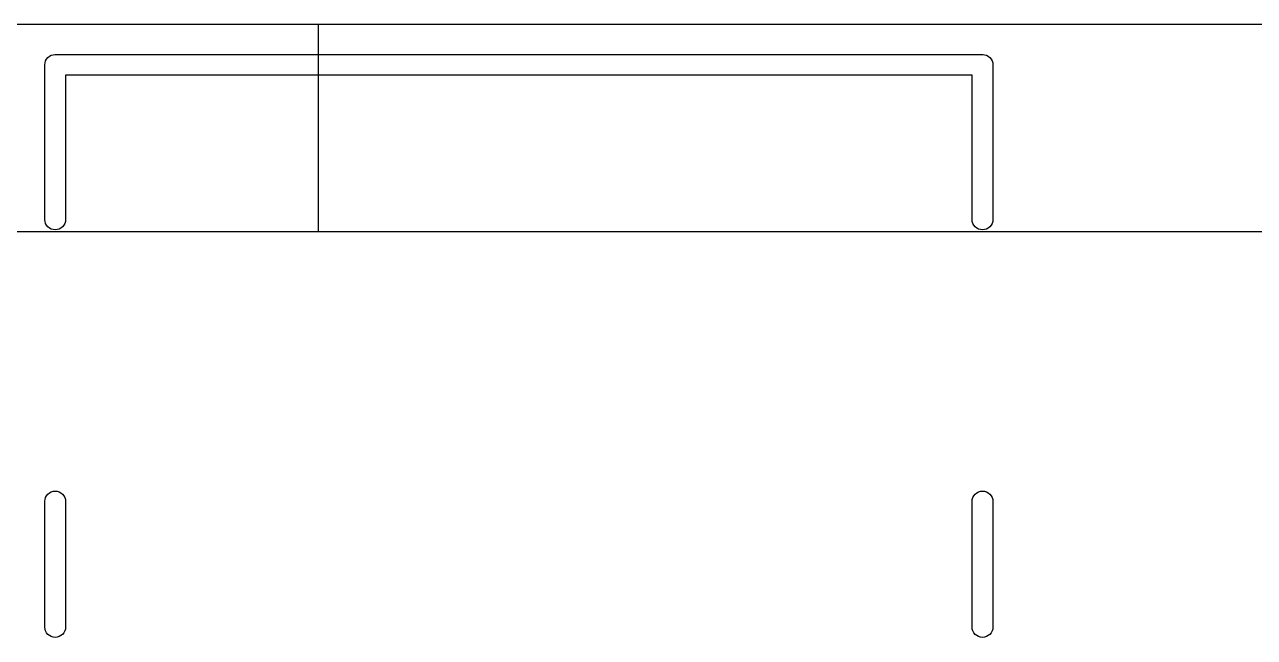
# Model space of a CAD drawing. Extents: x 0.4 to 23, y -16.1 to -0.4.
# Drawn here: x 8.1561 to 8.6229, y -0.6263 to -0.3937 of the extents above; entities that cross this region are included whole.
import ezdxf

# ---------------------------------------------------------------- set-up
doc = ezdxf.new("R2010")
doc.units = 0
doc.header["$MEASUREMENT"] = 0
doc.layers.add('BLACK', color=7, linetype='CONTINUOUS')

msp = doc.modelspace()

# ---------------------------------------------------------------- linework, layer by layer
at = {"layer": 'BLACK', "linetype": 'CONTINUOUS'}
for p, q in [((22.9923, -0.393701), (0.393701, -0.393701)), ((8.26772, -0.472441), (8.26772, -0.393701)), ((8.16496, -0.406211), (8.16556, -0.405719)), ((8.16556, -0.405719), (8.16624, -0.405353)), ((8.16624, -0.405353), (8.16698, -0.405128)), ((8.16698, -0.405128), (8.16756, -0.405071)), ((8.16756, -0.405071), (8.16776, -0.405052)), ((8.16776, -0.405052), (8.16795, -0.405071)), ((8.16795, -0.405071), (8.51953, -0.405071)), ((8.51953, -0.405071), (8.51972, -0.405052)), ((8.51972, -0.405052), (8.51992, -0.405071)), ((8.51992, -0.405071), (8.5205, -0.405128)), ((8.5205, -0.405128), (8.52124, -0.405353)), ((8.52124, -0.405353), (8.52192, -0.405719)), ((8.52192, -0.405719), (8.52252, -0.406211)), ((8.1638, -0.409008), (8.16388, -0.408236)), ((8.16382, -0.409201), (8.1638, -0.409008)), ((8.16382, -0.467862), (8.16382, -0.409201)), ((8.16388, -0.408236), (8.1641, -0.407494)), ((8.1641, -0.407494), (8.16447, -0.40681)), ((8.16447, -0.40681), (8.16496, -0.406211)), ((8.52252, -0.406211), (8.52301, -0.40681)), ((8.52301, -0.40681), (8.52338, -0.407494)), ((8.52338, -0.407494), (8.5236, -0.408236)), ((8.5236, -0.408236), (8.52368, -0.409008)), ((8.52368, -0.409008), (8.52366, -0.409201)), ((8.52366, -0.409201), (8.52366, -0.467862)), ((8.51579, -0.412945), (8.17169, -0.412945)), ((8.17169, -0.412945), (8.17169, -0.467862)), ((8.51579, -0.467862), (8.51579, -0.412945)), ((8.16388, -0.468441), (8.16382, -0.467862)), ((8.1641, -0.469183), (8.16388, -0.468441)), ((8.16447, -0.469867), (8.1641, -0.469183)), ((8.16496, -0.470467), (8.16447, -0.469867)), ((8.16556, -0.470959), (8.16496, -0.470467)), ((8.16624, -0.471324), (8.16556, -0.470959)), ((8.16698, -0.471549), (8.16624, -0.471324)), ((8.16927, -0.471324), (8.16853, -0.471549)), ((8.16995, -0.470959), (8.16927, -0.471324)), ((8.17055, -0.470467), (8.16995, -0.470959)), ((8.17105, -0.469867), (8.17055, -0.470467)), ((8.17141, -0.469183), (8.17105, -0.469867)), ((8.17164, -0.468441), (8.17141, -0.469183)), ((8.17169, -0.467862), (8.17164, -0.468441)), ((8.51584, -0.468441), (8.51579, -0.467862)), ((8.51607, -0.469183), (8.51584, -0.468441)), ((8.51644, -0.469867), (8.51607, -0.469183)), ((8.51693, -0.470467), (8.51644, -0.469867)), ((8.51753, -0.470959), (8.51693, -0.470467)), ((8.51821, -0.471324), (8.51753, -0.470959)), ((8.51895, -0.471549), (8.51821, -0.471324)), ((8.52124, -0.471324), (8.5205, -0.471549)), ((8.52192, -0.470959), (8.52124, -0.471324)), ((8.52252, -0.470467), (8.52192, -0.470959)), ((8.52301, -0.469867), (8.52252, -0.470467)), ((8.52338, -0.469183), (8.52301, -0.469867)), ((8.5236, -0.468441), (8.52338, -0.469183)), ((8.52366, -0.467862), (8.5236, -0.468441)), ((22.9136, -0.472441), (0.472441, -0.472441)), ((8.16776, -0.471625), (8.16698, -0.471549)), ((8.16853, -0.471549), (8.16776, -0.471625)), ((8.51972, -0.471625), (8.51895, -0.471549)), ((8.5205, -0.471549), (8.51972, -0.471625)), ((8.16382, -0.574563), (8.16388, -0.573984)), ((8.16388, -0.573984), (8.1641, -0.573242)), ((8.1641, -0.573242), (8.16447, -0.572558)), ((8.16447, -0.572558), (8.16496, -0.571959)), ((8.16496, -0.571959), (8.16556, -0.571467)), ((8.16556, -0.571467), (8.16624, -0.571101)), ((8.16624, -0.571101), (8.16698, -0.570876)), ((8.16698, -0.570876), (8.16776, -0.5708)), ((8.16776, -0.5708), (8.16853, -0.570876)), ((8.16853, -0.570876), (8.16927, -0.571101)), ((8.16927, -0.571101), (8.16995, -0.571467)), ((8.16995, -0.571467), (8.17055, -0.571959)), ((8.17055, -0.571959), (8.17105, -0.572558)), ((8.17105, -0.572558), (8.17141, -0.573242)), ((8.17141, -0.573242), (8.17164, -0.573984)), ((8.17164, -0.573984), (8.17169, -0.574563)), ((8.51579, -0.574563), (8.51584, -0.573984)), ((8.51584, -0.573984), (8.51607, -0.573242)), ((8.51607, -0.573242), (8.51644, -0.572558)), ((8.51644, -0.572558), (8.51693, -0.571959)), ((8.51693, -0.571959), (8.51753, -0.571467)), ((8.51753, -0.571467), (8.51821, -0.571101)), ((8.51821, -0.571101), (8.51895, -0.570876)), ((8.51895, -0.570876), (8.51972, -0.5708)), ((8.51972, -0.5708), (8.5205, -0.570876)), ((8.5205, -0.570876), (8.52124, -0.571101)), ((8.52124, -0.571101), (8.52192, -0.571467)), ((8.52192, -0.571467), (8.52252, -0.571959)), ((8.52252, -0.571959), (8.52301, -0.572558)), ((8.52301, -0.572558), (8.52338, -0.573242)), ((8.52338, -0.573242), (8.5236, -0.573984)), ((8.5236, -0.573984), (8.52366, -0.574563)), ((8.16382, -0.622587), (8.16382, -0.574563)), ((8.17169, -0.574563), (8.17169, -0.622587)), ((8.51579, -0.622587), (8.51579, -0.574563)), ((8.52366, -0.574563), (8.52366, -0.622587)), ((8.16388, -0.623165), (8.16382, -0.622587)), ((8.1641, -0.623908), (8.16388, -0.623165)), ((8.16447, -0.624591), (8.1641, -0.623908)), ((8.16496, -0.625191), (8.16447, -0.624591)), ((8.16556, -0.625683), (8.16496, -0.625191)), ((8.17055, -0.625191), (8.16995, -0.625683)), ((8.17105, -0.624592), (8.17055, -0.625191)), ((8.17141, -0.623908), (8.17105, -0.624592)), ((8.17164, -0.623165), (8.17141, -0.623908)), ((8.17169, -0.622587), (8.17164, -0.623165)), ((8.51584, -0.623165), (8.51579, -0.622587)), ((8.51607, -0.623908), (8.51584, -0.623165)), ((8.51644, -0.624591), (8.51607, -0.623908)), ((8.51693, -0.625191), (8.51644, -0.624591)), ((8.51753, -0.625683), (8.51693, -0.625191)), ((8.52252, -0.625191), (8.52192, -0.625683)), ((8.52301, -0.624592), (8.52252, -0.625191)), ((8.52338, -0.623908), (8.52301, -0.624592)), ((8.5236, -0.623165), (8.52338, -0.623908)), ((8.52366, -0.622587), (8.5236, -0.623165)), ((8.16624, -0.626049), (8.16556, -0.625683)), ((8.16698, -0.626274), (8.16624, -0.626049)), ((8.16776, -0.62635), (8.16698, -0.626274)), ((8.16853, -0.626274), (8.16776, -0.62635)), ((8.16927, -0.626049), (8.16853, -0.626274)), ((8.16995, -0.625683), (8.16927, -0.626049)), ((8.51821, -0.626049), (8.51753, -0.625683)), ((8.51895, -0.626274), (8.51821, -0.626049)), ((8.51972, -0.62635), (8.51895, -0.626274)), ((8.5205, -0.626274), (8.51972, -0.62635)), ((8.52124, -0.626049), (8.5205, -0.626274)), ((8.52192, -0.625683), (8.52124, -0.626049))]:
    msp.add_line(p, q, dxfattribs=at)

doc.saveas('drawing.dxf')
